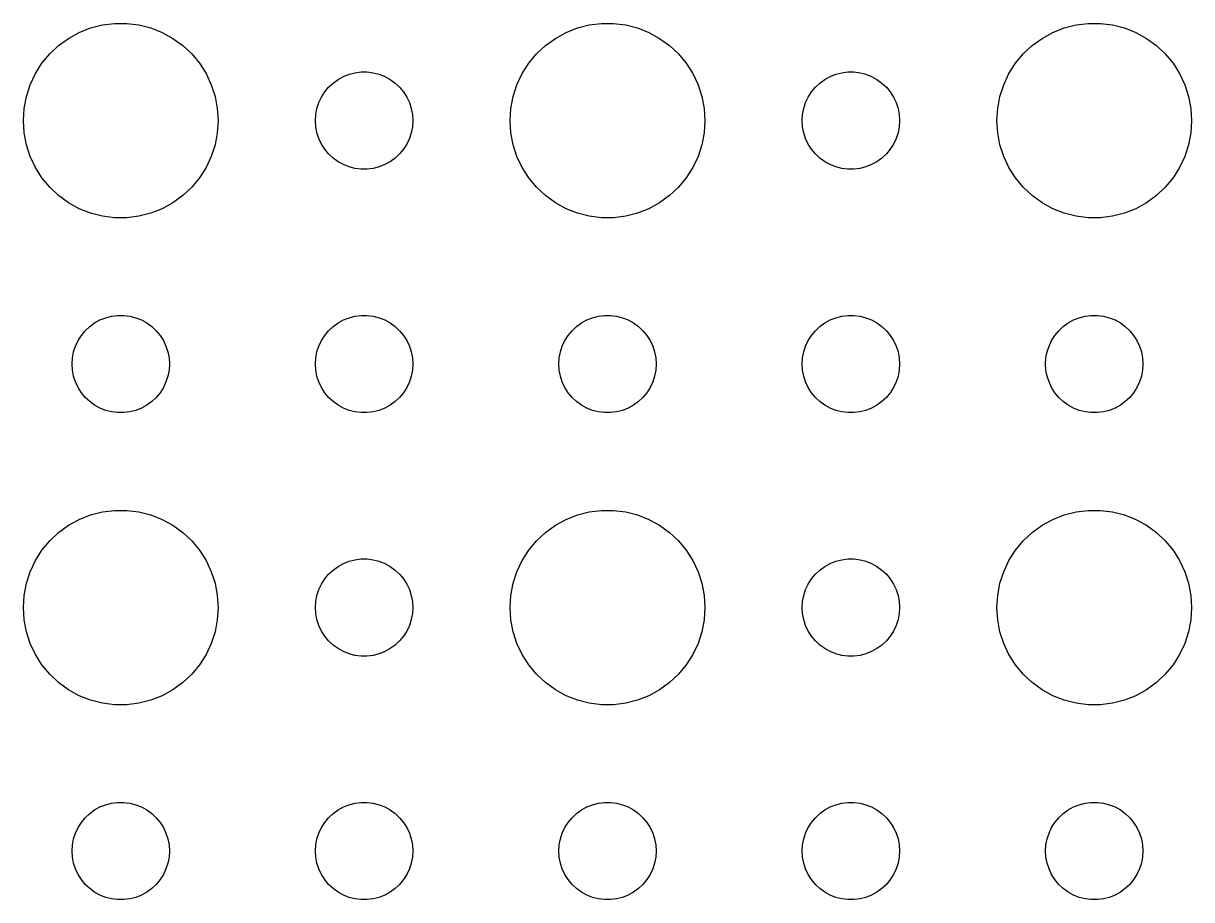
# Model space of a CAD drawing. Header units: metres. Extents: x -127 to 127, y -127 to 127.
# Drawn here: x -18 to 18, y -99 to -72.01 of the extents above; entities that cross this region are included whole.
import ezdxf

# ---------------------------------------------------------------- set-up
doc = ezdxf.new("R2010")
doc.units = ezdxf.units.M

msp = doc.modelspace()

# ---------------------------------------------------------------- linework, layer by layer
for p, q in [((-16.6075, -72.467), (-16.2773, -72.2855)), ((-16.2773, -72.2855), (-15.927, -72.1468)), ((-15.927, -72.1468), (-15.5621, -72.0531)), ((-15.5621, -72.0531), (-15.1884, -72.0059)), ((-15.1884, -72.0059), (-14.8116, -72.0059)), ((-14.8116, -72.0059), (-14.4379, -72.0531)), ((-14.4379, -72.0531), (-14.0729, -72.1468)), ((-14.0729, -72.1468), (-13.7227, -72.2855)), ((-13.7227, -72.2855), (-13.3925, -72.467)), ((-1.60747, -72.467), (-1.27733, -72.2855)), ((-1.27733, -72.2855), (-0.92705, -72.1468)), ((-0.92705, -72.1468), (-0.56213, -72.0531)), ((-0.56213, -72.0531), (-0.18837, -72.0059)), ((-0.18837, -72.0059), (0.18837, -72.0059)), ((0.18837, -72.0059), (0.56213, -72.0531)), ((0.56213, -72.0531), (0.92705, -72.1468)), ((0.92705, -72.1468), (1.27733, -72.2855)), ((1.27733, -72.2855), (1.60747, -72.467)), ((13.3925, -72.467), (13.7227, -72.2855)), ((13.7227, -72.2855), (14.0729, -72.1468)), ((14.0729, -72.1468), (14.4379, -72.0531)), ((14.4379, -72.0531), (14.8116, -72.0059)), ((14.8116, -72.0059), (15.1884, -72.0059)), ((15.1884, -72.0059), (15.5621, -72.0531)), ((15.5621, -72.0531), (15.927, -72.1468)), ((15.927, -72.1468), (16.2773, -72.2855)), ((16.2773, -72.2855), (16.6075, -72.467)), ((-17.1869, -72.9464), (-16.9123, -72.6885)), ((-16.9123, -72.6885), (-16.6075, -72.467)), ((-13.3925, -72.467), (-13.0877, -72.6885)), ((-13.0877, -72.6885), (-12.8131, -72.9464)), ((-2.1869, -72.9464), (-1.91226, -72.6885)), ((-1.91226, -72.6885), (-1.60747, -72.467)), ((1.60747, -72.467), (1.91226, -72.6885)), ((1.91226, -72.6885), (2.1869, -72.9464)), ((12.8131, -72.9464), (13.0877, -72.6885)), ((13.0877, -72.6885), (13.3925, -72.467)), ((16.6075, -72.467), (16.9123, -72.6885)), ((16.9123, -72.6885), (17.1869, -72.9464)), ((-17.427, -73.2366), (-17.1869, -72.9464)), ((-12.8131, -72.9464), (-12.5729, -73.2366)), ((-2.42705, -73.2366), (-2.1869, -72.9464)), ((2.1869, -72.9464), (2.42705, -73.2366)), ((12.5729, -73.2366), (12.8131, -72.9464)), ((17.1869, -72.9464), (17.427, -73.2366)), ((-17.6289, -73.5547), (-17.427, -73.2366)), ((-12.5729, -73.2366), (-12.3711, -73.5547)), ((-2.62891, -73.5547), (-2.42705, -73.2366)), ((2.42705, -73.2366), (2.62891, -73.5547)), ((12.3711, -73.5547), (12.5729, -73.2366)), ((17.427, -73.2366), (17.6289, -73.5547)), ((-17.7893, -73.8956), (-17.6289, -73.5547)), ((-12.3711, -73.5547), (-12.2107, -73.8956)), ((-8.45613, -73.8442), (-8.30373, -73.7335)), ((-8.30373, -73.7335), (-8.13866, -73.6428)), ((-8.13866, -73.6428), (-7.96352, -73.5734)), ((-7.96352, -73.5734), (-7.78107, -73.5266)), ((-7.78107, -73.5266), (-7.59418, -73.503)), ((-7.59418, -73.503), (-7.40581, -73.503)), ((-7.40581, -73.503), (-7.21892, -73.5266)), ((-7.21892, -73.5266), (-7.03647, -73.5734)), ((-7.03647, -73.5734), (-6.86133, -73.6428)), ((-6.86133, -73.6428), (-6.69626, -73.7335)), ((-6.69626, -73.7335), (-6.54385, -73.8442)), ((-2.78932, -73.8956), (-2.62891, -73.5547)), ((2.62891, -73.5547), (2.78932, -73.8956)), ((6.54385, -73.8442), (6.69626, -73.7335)), ((6.69626, -73.7335), (6.86133, -73.6428)), ((6.86133, -73.6428), (7.03647, -73.5734)), ((7.03647, -73.5734), (7.21892, -73.5266)), ((7.21892, -73.5266), (7.40581, -73.503)), ((7.40581, -73.503), (7.59418, -73.503)), ((7.59418, -73.503), (7.78107, -73.5266)), ((7.78107, -73.5266), (7.96352, -73.5734)), ((7.96352, -73.5734), (8.13866, -73.6428)), ((8.13866, -73.6428), (8.30373, -73.7335)), ((8.30373, -73.7335), (8.45613, -73.8442)), ((12.2107, -73.8956), (12.3711, -73.5547)), ((17.6289, -73.5547), (17.7893, -73.8956)), ((-17.9057, -74.2539), (-17.7893, -73.8956)), ((-12.2107, -73.8956), (-12.0942, -74.2539)), ((-8.81445, -74.2774), (-8.71352, -74.1183)), ((-8.71352, -74.1183), (-8.59344, -73.9732)), ((-8.59344, -73.9732), (-8.45613, -73.8442)), ((-6.54385, -73.8442), (-6.40654, -73.9732)), ((-6.40654, -73.9732), (-6.28647, -74.1183)), ((-6.28647, -74.1183), (-6.18553, -74.2774)), ((-2.90575, -74.2539), (-2.78932, -73.8956)), ((2.78932, -73.8956), (2.90575, -74.2539)), ((6.18553, -74.2774), (6.28647, -74.1183)), ((6.28647, -74.1183), (6.40654, -73.9732)), ((6.40654, -73.9732), (6.54385, -73.8442)), ((8.45613, -73.8442), (8.59344, -73.9732)), ((8.59344, -73.9732), (8.71352, -74.1183)), ((8.71352, -74.1183), (8.81445, -74.2774)), ((12.0942, -74.2539), (12.2107, -73.8956)), ((17.7893, -73.8956), (17.9057, -74.2539)), ((-17.9763, -74.624), (-17.9057, -74.2539)), ((-12.0942, -74.2539), (-12.0237, -74.624)), ((-8.95287, -74.627), (-8.89465, -74.4478)), ((-8.89465, -74.4478), (-8.81445, -74.2774)), ((-6.18553, -74.2774), (-6.10533, -74.4478)), ((-6.10533, -74.4478), (-6.04712, -74.627)), ((-2.97633, -74.624), (-2.90575, -74.2539)), ((2.90575, -74.2539), (2.97633, -74.624)), ((6.04712, -74.627), (6.10533, -74.4478)), ((6.10533, -74.4478), (6.18553, -74.2774)), ((8.81445, -74.2774), (8.89465, -74.4478)), ((8.89465, -74.4478), (8.95287, -74.627)), ((12.0237, -74.624), (12.0942, -74.2539)), ((17.9057, -74.2539), (17.9763, -74.624)), ((-18, -75), (-17.9763, -74.624)), ((-12.0237, -74.624), (-12, -75)), ((-9, -75), (-8.98816, -74.812)), ((-8.98816, -74.812), (-8.95287, -74.627)), ((-6.04712, -74.627), (-6.01183, -74.812)), ((-6.01183, -74.812), (-6, -75)), ((-3, -75), (-2.97633, -74.624)), ((2.97633, -74.624), (3, -75)), ((6, -75), (6.01183, -74.812)), ((6.01183, -74.812), (6.04712, -74.627)), ((8.95287, -74.627), (8.98816, -74.812)), ((8.98816, -74.812), (9, -75)), ((12, -75), (12.0237, -74.624)), ((17.9763, -74.624), (18, -75)), ((-17.9763, -75.376), (-18, -75)), ((-12, -75), (-12.0237, -75.376)), ((-8.98816, -75.188), (-9, -75)), ((-8.95287, -75.373), (-8.98816, -75.188)), ((-6.01183, -75.188), (-6.04712, -75.373)), ((-6, -75), (-6.01183, -75.188)), ((-2.97633, -75.376), (-3, -75)), ((3, -75), (2.97633, -75.376)), ((6.01183, -75.188), (6, -75)), ((6.04712, -75.373), (6.01183, -75.188)), ((8.98816, -75.188), (8.95287, -75.373)), ((9, -75), (8.98816, -75.188)), ((12.0237, -75.376), (12, -75)), ((18, -75), (17.9763, -75.376)), ((-17.9057, -75.7461), (-17.9763, -75.376)), ((-12.0237, -75.376), (-12.0942, -75.7461)), ((-8.89465, -75.5522), (-8.95287, -75.373)), ((-8.81445, -75.7226), (-8.89465, -75.5522)), ((-6.10533, -75.5522), (-6.18553, -75.7226)), ((-6.04712, -75.373), (-6.10533, -75.5522)), ((-2.90575, -75.7461), (-2.97633, -75.376)), ((2.97633, -75.376), (2.90575, -75.7461)), ((6.10533, -75.5522), (6.04712, -75.373)), ((6.18553, -75.7226), (6.10533, -75.5522)), ((8.89465, -75.5522), (8.81445, -75.7226)), ((8.95287, -75.373), (8.89465, -75.5522)), ((12.0942, -75.7461), (12.0237, -75.376)), ((17.9763, -75.376), (17.9057, -75.7461)), ((-17.7893, -76.1044), (-17.9057, -75.7461)), ((-12.0942, -75.7461), (-12.2107, -76.1044)), ((-8.71352, -75.8817), (-8.81445, -75.7226)), ((-8.59344, -76.0268), (-8.71352, -75.8817)), ((-6.28647, -75.8817), (-6.40654, -76.0268)), ((-6.18553, -75.7226), (-6.28647, -75.8817)), ((-2.78932, -76.1044), (-2.90575, -75.7461)), ((2.90575, -75.7461), (2.78932, -76.1044)), ((6.28647, -75.8817), (6.18553, -75.7226)), ((6.40654, -76.0268), (6.28647, -75.8817)), ((8.71352, -75.8817), (8.59344, -76.0268)), ((8.81445, -75.7226), (8.71352, -75.8817)), ((12.2107, -76.1044), (12.0942, -75.7461)), ((17.9057, -75.7461), (17.7893, -76.1044)), ((-17.6289, -76.4453), (-17.7893, -76.1044)), ((-12.2107, -76.1044), (-12.3711, -76.4453)), ((-8.45613, -76.1558), (-8.59344, -76.0268)), ((-8.30373, -76.2665), (-8.45613, -76.1558)), ((-8.13866, -76.3572), (-8.30373, -76.2665)), ((-6.69626, -76.2665), (-6.86133, -76.3572)), ((-6.54385, -76.1558), (-6.69626, -76.2665)), ((-6.40654, -76.0268), (-6.54385, -76.1558)), ((-2.62891, -76.4453), (-2.78932, -76.1044)), ((2.78932, -76.1044), (2.62891, -76.4453)), ((6.54385, -76.1558), (6.40654, -76.0268)), ((6.69626, -76.2665), (6.54385, -76.1558)), ((6.86133, -76.3572), (6.69626, -76.2665)), ((8.30373, -76.2665), (8.13866, -76.3572)), ((8.45613, -76.1558), (8.30373, -76.2665)), ((8.59344, -76.0268), (8.45613, -76.1558)), ((12.3711, -76.4453), (12.2107, -76.1044)), ((17.7893, -76.1044), (17.6289, -76.4453)), ((-17.427, -76.7634), (-17.6289, -76.4453)), ((-12.3711, -76.4453), (-12.5729, -76.7634)), ((-7.96352, -76.4266), (-8.13866, -76.3572)), ((-7.78107, -76.4734), (-7.96352, -76.4266)), ((-7.59418, -76.497), (-7.78107, -76.4734)), ((-7.40581, -76.497), (-7.59418, -76.497)), ((-7.21892, -76.4734), (-7.40581, -76.497)), ((-7.03647, -76.4266), (-7.21892, -76.4734)), ((-6.86133, -76.3572), (-7.03647, -76.4266)), ((-2.42705, -76.7634), (-2.62891, -76.4453)), ((2.62891, -76.4453), (2.42705, -76.7634)), ((7.03647, -76.4266), (6.86133, -76.3572)), ((7.21892, -76.4734), (7.03647, -76.4266)), ((7.40581, -76.497), (7.21892, -76.4734)), ((7.59418, -76.497), (7.40581, -76.497)), ((7.78107, -76.4734), (7.59418, -76.497)), ((7.96352, -76.4266), (7.78107, -76.4734)), ((8.13866, -76.3572), (7.96352, -76.4266)), ((12.5729, -76.7634), (12.3711, -76.4453)), ((17.6289, -76.4453), (17.427, -76.7634)), ((-17.1869, -77.0536), (-17.427, -76.7634)), ((-12.5729, -76.7634), (-12.8131, -77.0536)), ((-2.1869, -77.0536), (-2.42705, -76.7634)), ((2.42705, -76.7634), (2.1869, -77.0536)), ((12.8131, -77.0536), (12.5729, -76.7634)), ((17.427, -76.7634), (17.1869, -77.0536)), ((-16.9123, -77.3115), (-17.1869, -77.0536)), ((-16.6075, -77.533), (-16.9123, -77.3115)), ((-13.0877, -77.3115), (-13.3925, -77.533)), ((-12.8131, -77.0536), (-13.0877, -77.3115)), ((-1.91226, -77.3115), (-2.1869, -77.0536)), ((-1.60747, -77.533), (-1.91226, -77.3115)), ((1.91226, -77.3115), (1.60747, -77.533)), ((2.1869, -77.0536), (1.91226, -77.3115)), ((13.0877, -77.3115), (12.8131, -77.0536)), ((13.3925, -77.533), (13.0877, -77.3115)), ((16.9123, -77.3115), (16.6075, -77.533)), ((17.1869, -77.0536), (16.9123, -77.3115)), ((-16.2773, -77.7145), (-16.6075, -77.533)), ((-15.927, -77.8532), (-16.2773, -77.7145)), ((-13.7227, -77.7145), (-14.0729, -77.8532)), ((-13.3925, -77.533), (-13.7227, -77.7145)), ((-1.27733, -77.7145), (-1.60747, -77.533)), ((-0.92705, -77.8532), (-1.27733, -77.7145)), ((1.27733, -77.7145), (0.92705, -77.8532)), ((1.60747, -77.533), (1.27733, -77.7145)), ((13.7227, -77.7145), (13.3925, -77.533)), ((14.0729, -77.8532), (13.7227, -77.7145)), ((16.2773, -77.7145), (15.927, -77.8532)), ((16.6075, -77.533), (16.2773, -77.7145)), ((-15.5621, -77.9469), (-15.927, -77.8532)), ((-15.1884, -77.9941), (-15.5621, -77.9469)), ((-14.8116, -77.9941), (-15.1884, -77.9941)), ((-14.4379, -77.9469), (-14.8116, -77.9941)), ((-14.0729, -77.8532), (-14.4379, -77.9469)), ((-0.56213, -77.9469), (-0.92705, -77.8532)), ((-0.18837, -77.9941), (-0.56213, -77.9469)), ((0.18837, -77.9941), (-0.18837, -77.9941)), ((0.56213, -77.9469), (0.18837, -77.9941)), ((0.92705, -77.8532), (0.56213, -77.9469)), ((14.4379, -77.9469), (14.0729, -77.8532)), ((14.8116, -77.9941), (14.4379, -77.9469)), ((15.1884, -77.9941), (14.8116, -77.9941)), ((15.5621, -77.9469), (15.1884, -77.9941)), ((15.927, -77.8532), (15.5621, -77.9469)), ((-16.0934, -81.4732), (-15.9561, -81.3442)), ((-15.9561, -81.3442), (-15.8037, -81.2335)), ((-15.8037, -81.2335), (-15.6387, -81.1428)), ((-15.6387, -81.1428), (-15.4635, -81.0734)), ((-15.4635, -81.0734), (-15.2811, -81.0266)), ((-15.2811, -81.0266), (-15.0942, -81.003)), ((-15.0942, -81.003), (-14.9058, -81.003)), ((-14.9058, -81.003), (-14.7189, -81.0266)), ((-14.7189, -81.0266), (-14.5365, -81.0734)), ((-14.5365, -81.0734), (-14.3613, -81.1428)), ((-14.3613, -81.1428), (-14.1963, -81.2335)), ((-14.1963, -81.2335), (-14.0439, -81.3442)), ((-14.0439, -81.3442), (-13.9065, -81.4732)), ((-8.59344, -81.4732), (-8.45613, -81.3442)), ((-8.45613, -81.3442), (-8.30373, -81.2335)), ((-8.30373, -81.2335), (-8.13866, -81.1428)), ((-8.13866, -81.1428), (-7.96352, -81.0734)), ((-7.96352, -81.0734), (-7.78107, -81.0266)), ((-7.78107, -81.0266), (-7.59418, -81.003)), ((-7.59418, -81.003), (-7.40581, -81.003)), ((-7.40581, -81.003), (-7.21892, -81.0266)), ((-7.21892, -81.0266), (-7.03647, -81.0734)), ((-7.03647, -81.0734), (-6.86133, -81.1428)), ((-6.86133, -81.1428), (-6.69626, -81.2335)), ((-6.69626, -81.2335), (-6.54385, -81.3442)), ((-6.54385, -81.3442), (-6.40654, -81.4732)), ((-1.09344, -81.4732), (-0.95613, -81.3442)), ((-0.95613, -81.3442), (-0.80373, -81.2335)), ((-0.80373, -81.2335), (-0.63866, -81.1428)), ((-0.63866, -81.1428), (-0.46352, -81.0734)), ((-0.46352, -81.0734), (-0.28107, -81.0266)), ((-0.28107, -81.0266), (-0.09418, -81.003)), ((-0.09418, -81.003), (0.09418, -81.003)), ((0.09418, -81.003), (0.28107, -81.0266)), ((0.28107, -81.0266), (0.46352, -81.0734)), ((0.46352, -81.0734), (0.63866, -81.1428)), ((0.63866, -81.1428), (0.80373, -81.2335)), ((0.80373, -81.2335), (0.95613, -81.3442)), ((0.95613, -81.3442), (1.09344, -81.4732)), ((6.40654, -81.4732), (6.54385, -81.3442)), ((6.54385, -81.3442), (6.69626, -81.2335)), ((6.69626, -81.2335), (6.86133, -81.1428)), ((6.86133, -81.1428), (7.03647, -81.0734)), ((7.03647, -81.0734), (7.21892, -81.0266)), ((7.21892, -81.0266), (7.40581, -81.003)), ((7.40581, -81.003), (7.59418, -81.003)), ((7.59418, -81.003), (7.78107, -81.0266)), ((7.78107, -81.0266), (7.96352, -81.0734)), ((7.96352, -81.0734), (8.13866, -81.1428)), ((8.13866, -81.1428), (8.30373, -81.2335)), ((8.30373, -81.2335), (8.45613, -81.3442)), ((8.45613, -81.3442), (8.59344, -81.4732)), ((13.9065, -81.4732), (14.0439, -81.3442)), ((14.0439, -81.3442), (14.1963, -81.2335)), ((14.1963, -81.2335), (14.3613, -81.1428)), ((14.3613, -81.1428), (14.5365, -81.0734)), ((14.5365, -81.0734), (14.7189, -81.0266)), ((14.7189, -81.0266), (14.9058, -81.003)), ((14.9058, -81.003), (15.0942, -81.003)), ((15.0942, -81.003), (15.2811, -81.0266)), ((15.2811, -81.0266), (15.4635, -81.0734)), ((15.4635, -81.0734), (15.6387, -81.1428)), ((15.6387, -81.1428), (15.8037, -81.2335)), ((15.8037, -81.2335), (15.9561, -81.3442)), ((15.9561, -81.3442), (16.0934, -81.4732)), ((-16.3145, -81.7774), (-16.2135, -81.6183)), ((-16.2135, -81.6183), (-16.0934, -81.4732)), ((-13.9065, -81.4732), (-13.7865, -81.6183)), ((-13.7865, -81.6183), (-13.6855, -81.7774)), ((-8.81445, -81.7774), (-8.71352, -81.6183)), ((-8.71352, -81.6183), (-8.59344, -81.4732)), ((-6.40654, -81.4732), (-6.28647, -81.6183)), ((-6.28647, -81.6183), (-6.18553, -81.7774)), ((-1.31445, -81.7774), (-1.21352, -81.6183)), ((-1.21352, -81.6183), (-1.09344, -81.4732)), ((1.09344, -81.4732), (1.21352, -81.6183)), ((1.21352, -81.6183), (1.31445, -81.7774)), ((6.18553, -81.7774), (6.28647, -81.6183)), ((6.28647, -81.6183), (6.40654, -81.4732)), ((8.59344, -81.4732), (8.71352, -81.6183)), ((8.71352, -81.6183), (8.81445, -81.7774)), ((13.6855, -81.7774), (13.7865, -81.6183)), ((13.7865, -81.6183), (13.9065, -81.4732)), ((16.0934, -81.4732), (16.2135, -81.6183)), ((16.2135, -81.6183), (16.3145, -81.7774)), ((-16.4529, -82.127), (-16.3947, -81.9478)), ((-16.3947, -81.9478), (-16.3145, -81.7774)), ((-13.6855, -81.7774), (-13.6053, -81.9478)), ((-13.6053, -81.9478), (-13.5471, -82.127)), ((-8.95287, -82.127), (-8.89465, -81.9478)), ((-8.89465, -81.9478), (-8.81445, -81.7774)), ((-6.18553, -81.7774), (-6.10533, -81.9478)), ((-6.10533, -81.9478), (-6.04712, -82.127)), ((-1.45287, -82.127), (-1.39465, -81.9478)), ((-1.39465, -81.9478), (-1.31445, -81.7774)), ((1.31445, -81.7774), (1.39465, -81.9478)), ((1.39465, -81.9478), (1.45287, -82.127)), ((6.04712, -82.127), (6.10533, -81.9478)), ((6.10533, -81.9478), (6.18553, -81.7774)), ((8.81445, -81.7774), (8.89465, -81.9478)), ((8.89465, -81.9478), (8.95287, -82.127)), ((13.5471, -82.127), (13.6053, -81.9478)), ((13.6053, -81.9478), (13.6855, -81.7774)), ((16.3145, -81.7774), (16.3947, -81.9478)), ((16.3947, -81.9478), (16.4529, -82.127)), ((-16.5, -82.5), (-16.4882, -82.312)), ((-16.4882, -82.312), (-16.4529, -82.127)), ((-13.5471, -82.127), (-13.5118, -82.312)), ((-13.5118, -82.312), (-13.5, -82.5)), ((-9, -82.5), (-8.98816, -82.312)), ((-8.98816, -82.312), (-8.95287, -82.127)), ((-6.04712, -82.127), (-6.01183, -82.312)), ((-6.01183, -82.312), (-6, -82.5)), ((-1.5, -82.5), (-1.48816, -82.312)), ((-1.48816, -82.312), (-1.45287, -82.127)), ((1.45287, -82.127), (1.48816, -82.312)), ((1.48816, -82.312), (1.5, -82.5)), ((6, -82.5), (6.01183, -82.312)), ((6.01183, -82.312), (6.04712, -82.127)), ((8.95287, -82.127), (8.98816, -82.312)), ((8.98816, -82.312), (9, -82.5)), ((13.5, -82.5), (13.5118, -82.312)), ((13.5118, -82.312), (13.5471, -82.127)), ((16.4529, -82.127), (16.4882, -82.312)), ((16.4882, -82.312), (16.5, -82.5)), ((-16.4882, -82.688), (-16.5, -82.5)), ((-16.4529, -82.873), (-16.4882, -82.688)), ((-13.5118, -82.688), (-13.5471, -82.873)), ((-13.5, -82.5), (-13.5118, -82.688)), ((-8.98816, -82.688), (-9, -82.5)), ((-8.95287, -82.873), (-8.98816, -82.688)), ((-6.01183, -82.688), (-6.04712, -82.873)), ((-6, -82.5), (-6.01183, -82.688)), ((-1.48816, -82.688), (-1.5, -82.5)), ((-1.45287, -82.873), (-1.48816, -82.688)), ((1.48816, -82.688), (1.45287, -82.873)), ((1.5, -82.5), (1.48816, -82.688)), ((6.01183, -82.688), (6, -82.5)), ((6.04712, -82.873), (6.01183, -82.688)), ((8.98816, -82.688), (8.95287, -82.873)), ((9, -82.5), (8.98816, -82.688)), ((13.5118, -82.688), (13.5, -82.5)), ((13.5471, -82.873), (13.5118, -82.688)), ((16.4882, -82.688), (16.4529, -82.873)), ((16.5, -82.5), (16.4882, -82.688)), ((-16.3947, -83.0522), (-16.4529, -82.873)), ((-16.3145, -83.2226), (-16.3947, -83.0522)), ((-13.6053, -83.0522), (-13.6855, -83.2226)), ((-13.5471, -82.873), (-13.6053, -83.0522)), ((-8.89465, -83.0522), (-8.95287, -82.873)), ((-8.81445, -83.2226), (-8.89465, -83.0522)), ((-6.10533, -83.0522), (-6.18553, -83.2226)), ((-6.04712, -82.873), (-6.10533, -83.0522)), ((-1.39465, -83.0522), (-1.45287, -82.873)), ((-1.31445, -83.2226), (-1.39465, -83.0522)), ((1.39465, -83.0522), (1.31445, -83.2226)), ((1.45287, -82.873), (1.39465, -83.0522)), ((6.10533, -83.0522), (6.04712, -82.873)), ((6.18553, -83.2226), (6.10533, -83.0522)), ((8.89465, -83.0522), (8.81445, -83.2226)), ((8.95287, -82.873), (8.89465, -83.0522)), ((13.6053, -83.0522), (13.5471, -82.873)), ((13.6855, -83.2226), (13.6053, -83.0522)), ((16.3947, -83.0522), (16.3145, -83.2226)), ((16.4529, -82.873), (16.3947, -83.0522)), ((-16.2135, -83.3817), (-16.3145, -83.2226)), ((-16.0934, -83.5268), (-16.2135, -83.3817)), ((-13.7865, -83.3817), (-13.9065, -83.5268)), ((-13.6855, -83.2226), (-13.7865, -83.3817)), ((-8.71352, -83.3817), (-8.81445, -83.2226)), ((-8.59344, -83.5268), (-8.71352, -83.3817)), ((-6.28647, -83.3817), (-6.40654, -83.5268)), ((-6.18553, -83.2226), (-6.28647, -83.3817)), ((-1.21352, -83.3817), (-1.31445, -83.2226)), ((-1.09344, -83.5268), (-1.21352, -83.3817)), ((1.21352, -83.3817), (1.09344, -83.5268)), ((1.31445, -83.2226), (1.21352, -83.3817)), ((6.28647, -83.3817), (6.18553, -83.2226)), ((6.40654, -83.5268), (6.28647, -83.3817)), ((8.71352, -83.3817), (8.59344, -83.5268)), ((8.81445, -83.2226), (8.71352, -83.3817)), ((13.7865, -83.3817), (13.6855, -83.2226)), ((13.9065, -83.5268), (13.7865, -83.3817)), ((16.2135, -83.3817), (16.0934, -83.5268)), ((16.3145, -83.2226), (16.2135, -83.3817)), ((-15.9561, -83.6558), (-16.0934, -83.5268)), ((-15.8037, -83.7665), (-15.9561, -83.6558)), ((-15.6387, -83.8572), (-15.8037, -83.7665)), ((-15.4635, -83.9266), (-15.6387, -83.8572)), ((-14.3613, -83.8572), (-14.5365, -83.9266)), ((-14.1963, -83.7665), (-14.3613, -83.8572)), ((-14.0439, -83.6558), (-14.1963, -83.7665)), ((-13.9065, -83.5268), (-14.0439, -83.6558)), ((-8.45613, -83.6558), (-8.59344, -83.5268)), ((-8.30373, -83.7665), (-8.45613, -83.6558)), ((-8.13866, -83.8572), (-8.30373, -83.7665)), ((-7.96352, -83.9266), (-8.13866, -83.8572)), ((-6.86133, -83.8572), (-7.03647, -83.9266)), ((-6.69626, -83.7665), (-6.86133, -83.8572)), ((-6.54385, -83.6558), (-6.69626, -83.7665)), ((-6.40654, -83.5268), (-6.54385, -83.6558)), ((-0.95613, -83.6558), (-1.09344, -83.5268)), ((-0.80373, -83.7665), (-0.95613, -83.6558)), ((-0.63866, -83.8572), (-0.80373, -83.7665)), ((-0.46352, -83.9266), (-0.63866, -83.8572)), ((0.63866, -83.8572), (0.46352, -83.9266)), ((0.80373, -83.7665), (0.63866, -83.8572)), ((0.95613, -83.6558), (0.80373, -83.7665)), ((1.09344, -83.5268), (0.95613, -83.6558)), ((6.54385, -83.6558), (6.40654, -83.5268)), ((6.69626, -83.7665), (6.54385, -83.6558)), ((6.86133, -83.8572), (6.69626, -83.7665)), ((7.03647, -83.9266), (6.86133, -83.8572)), ((8.13866, -83.8572), (7.96352, -83.9266)), ((8.30373, -83.7665), (8.13866, -83.8572)), ((8.45613, -83.6558), (8.30373, -83.7665)), ((8.59344, -83.5268), (8.45613, -83.6558)), ((14.0439, -83.6558), (13.9065, -83.5268)), ((14.1963, -83.7665), (14.0439, -83.6558)), ((14.3613, -83.8572), (14.1963, -83.7665)), ((14.5365, -83.9266), (14.3613, -83.8572)), ((15.6387, -83.8572), (15.4635, -83.9266)), ((15.8037, -83.7665), (15.6387, -83.8572)), ((15.9561, -83.6558), (15.8037, -83.7665)), ((16.0934, -83.5268), (15.9561, -83.6558)), ((-15.2811, -83.9734), (-15.4635, -83.9266)), ((-15.0942, -83.997), (-15.2811, -83.9734)), ((-14.9058, -83.997), (-15.0942, -83.997)), ((-14.7189, -83.9734), (-14.9058, -83.997)), ((-14.5365, -83.9266), (-14.7189, -83.9734)), ((-7.78107, -83.9734), (-7.96352, -83.9266)), ((-7.59418, -83.997), (-7.78107, -83.9734)), ((-7.40581, -83.997), (-7.59418, -83.997)), ((-7.21892, -83.9734), (-7.40581, -83.997)), ((-7.03647, -83.9266), (-7.21892, -83.9734)), ((-0.28107, -83.9734), (-0.46352, -83.9266)), ((-0.09418, -83.997), (-0.28107, -83.9734)), ((0.09418, -83.997), (-0.09418, -83.997)), ((0.28107, -83.9734), (0.09418, -83.997)), ((0.46352, -83.9266), (0.28107, -83.9734)), ((7.21892, -83.9734), (7.03647, -83.9266)), ((7.40581, -83.997), (7.21892, -83.9734)), ((7.59418, -83.997), (7.40581, -83.997)), ((7.78107, -83.9734), (7.59418, -83.997)), ((7.96352, -83.9266), (7.78107, -83.9734)), ((14.7189, -83.9734), (14.5365, -83.9266)), ((14.9058, -83.997), (14.7189, -83.9734)), ((15.0942, -83.997), (14.9058, -83.997)), ((15.2811, -83.9734), (15.0942, -83.997)), ((15.4635, -83.9266), (15.2811, -83.9734)), ((-15.927, -87.1468), (-15.5621, -87.0531)), ((-15.5621, -87.0531), (-15.1884, -87.0059)), ((-15.1884, -87.0059), (-14.8116, -87.0059)), ((-14.8116, -87.0059), (-14.4379, -87.0531)), ((-14.4379, -87.0531), (-14.0729, -87.1468)), ((-0.92705, -87.1468), (-0.56213, -87.0531)), ((-0.56213, -87.0531), (-0.18837, -87.0059)), ((-0.18837, -87.0059), (0.18837, -87.0059)), ((0.18837, -87.0059), (0.56213, -87.0531)), ((0.56213, -87.0531), (0.92705, -87.1468)), ((14.0729, -87.1468), (14.4379, -87.0531)), ((14.4379, -87.0531), (14.8116, -87.0059)), ((14.8116, -87.0059), (15.1884, -87.0059)), ((15.1884, -87.0059), (15.5621, -87.0531)), ((15.5621, -87.0531), (15.927, -87.1468)), ((-16.9123, -87.6885), (-16.6075, -87.467)), ((-16.6075, -87.467), (-16.2773, -87.2855)), ((-16.2773, -87.2855), (-15.927, -87.1468)), ((-14.0729, -87.1468), (-13.7227, -87.2855)), ((-13.7227, -87.2855), (-13.3925, -87.467)), ((-13.3925, -87.467), (-13.0877, -87.6885)), ((-1.91226, -87.6885), (-1.60747, -87.467)), ((-1.60747, -87.467), (-1.27733, -87.2855)), ((-1.27733, -87.2855), (-0.92705, -87.1468)), ((0.92705, -87.1468), (1.27733, -87.2855)), ((1.27733, -87.2855), (1.60747, -87.467)), ((1.60747, -87.467), (1.91226, -87.6885)), ((13.0877, -87.6885), (13.3925, -87.467)), ((13.3925, -87.467), (13.7227, -87.2855)), ((13.7227, -87.2855), (14.0729, -87.1468)), ((15.927, -87.1468), (16.2773, -87.2855)), ((16.2773, -87.2855), (16.6075, -87.467)), ((16.6075, -87.467), (16.9123, -87.6885)), ((-17.1869, -87.9464), (-16.9123, -87.6885)), ((-13.0877, -87.6885), (-12.8131, -87.9464)), ((-2.1869, -87.9464), (-1.91226, -87.6885)), ((1.91226, -87.6885), (2.1869, -87.9464)), ((12.8131, -87.9464), (13.0877, -87.6885)), ((16.9123, -87.6885), (17.1869, -87.9464)), ((-17.427, -88.2366), (-17.1869, -87.9464)), ((-12.8131, -87.9464), (-12.5729, -88.2366)), ((-2.42705, -88.2366), (-2.1869, -87.9464)), ((2.1869, -87.9464), (2.42705, -88.2366)), ((12.5729, -88.2366), (12.8131, -87.9464)), ((17.1869, -87.9464), (17.427, -88.2366)), ((-17.7893, -88.8956), (-17.6289, -88.5547)), ((-17.6289, -88.5547), (-17.427, -88.2366)), ((-12.5729, -88.2366), (-12.3711, -88.5547)), ((-12.3711, -88.5547), (-12.2107, -88.8956)), ((-7.96352, -88.5734), (-7.78107, -88.5266)), ((-7.78107, -88.5266), (-7.59418, -88.503)), ((-7.59418, -88.503), (-7.40581, -88.503)), ((-7.40581, -88.503), (-7.21892, -88.5266)), ((-7.21892, -88.5266), (-7.03647, -88.5734)), ((-2.78932, -88.8956), (-2.62891, -88.5547)), ((-2.62891, -88.5547), (-2.42705, -88.2366)), ((2.42705, -88.2366), (2.62891, -88.5547)), ((2.62891, -88.5547), (2.78932, -88.8956)), ((7.03647, -88.5734), (7.21892, -88.5266)), ((7.21892, -88.5266), (7.40581, -88.503)), ((7.40581, -88.503), (7.59418, -88.503)), ((7.59418, -88.503), (7.78107, -88.5266)), ((7.78107, -88.5266), (7.96352, -88.5734)), ((12.2107, -88.8956), (12.3711, -88.5547)), ((12.3711, -88.5547), (12.5729, -88.2366)), ((17.427, -88.2366), (17.6289, -88.5547)), ((17.6289, -88.5547), (17.7893, -88.8956)), ((-17.9057, -89.2539), (-17.7893, -88.8956)), ((-12.2107, -88.8956), (-12.0942, -89.2539)), ((-8.59344, -88.9732), (-8.45613, -88.8442)), ((-8.45613, -88.8442), (-8.30373, -88.7335)), ((-8.30373, -88.7335), (-8.13866, -88.6428)), ((-8.13866, -88.6428), (-7.96352, -88.5734)), ((-7.03647, -88.5734), (-6.86133, -88.6428)), ((-6.86133, -88.6428), (-6.69626, -88.7335)), ((-6.69626, -88.7335), (-6.54385, -88.8442)), ((-6.54385, -88.8442), (-6.40654, -88.9732)), ((-2.90575, -89.2539), (-2.78932, -88.8956)), ((2.78932, -88.8956), (2.90575, -89.2539)), ((6.40654, -88.9732), (6.54385, -88.8442)), ((6.54385, -88.8442), (6.69626, -88.7335)), ((6.69626, -88.7335), (6.86133, -88.6428)), ((6.86133, -88.6428), (7.03647, -88.5734)), ((7.96352, -88.5734), (8.13866, -88.6428)), ((8.13866, -88.6428), (8.30373, -88.7335)), ((8.30373, -88.7335), (8.45613, -88.8442)), ((8.45613, -88.8442), (8.59344, -88.9732)), ((12.0942, -89.2539), (12.2107, -88.8956)), ((17.7893, -88.8956), (17.9057, -89.2539)), ((-17.9763, -89.624), (-17.9057, -89.2539)), ((-12.0942, -89.2539), (-12.0237, -89.624)), ((-8.89465, -89.4478), (-8.81445, -89.2774)), ((-8.81445, -89.2774), (-8.71352, -89.1183)), ((-8.71352, -89.1183), (-8.59344, -88.9732)), ((-6.40654, -88.9732), (-6.28647, -89.1183)), ((-6.28647, -89.1183), (-6.18553, -89.2774)), ((-6.18553, -89.2774), (-6.10533, -89.4478)), ((-2.97633, -89.624), (-2.90575, -89.2539)), ((2.90575, -89.2539), (2.97633, -89.624)), ((6.10533, -89.4478), (6.18553, -89.2774)), ((6.18553, -89.2774), (6.28647, -89.1183)), ((6.28647, -89.1183), (6.40654, -88.9732)), ((8.59344, -88.9732), (8.71352, -89.1183)), ((8.71352, -89.1183), (8.81445, -89.2774)), ((8.81445, -89.2774), (8.89465, -89.4478)), ((12.0237, -89.624), (12.0942, -89.2539)), ((17.9057, -89.2539), (17.9763, -89.624)), ((-18, -90), (-17.9763, -89.624)), ((-12.0237, -89.624), (-12, -90)), ((-8.98816, -89.812), (-8.95287, -89.627)), ((-8.95287, -89.627), (-8.89465, -89.4478)), ((-6.10533, -89.4478), (-6.04712, -89.627)), ((-6.04712, -89.627), (-6.01183, -89.812)), ((-3, -90), (-2.97633, -89.624)), ((2.97633, -89.624), (3, -90)), ((6.01183, -89.812), (6.04712, -89.627)), ((6.04712, -89.627), (6.10533, -89.4478)), ((8.89465, -89.4478), (8.95287, -89.627)), ((8.95287, -89.627), (8.98816, -89.812)), ((12, -90), (12.0237, -89.624)), ((17.9763, -89.624), (18, -90)), ((-17.9763, -90.376), (-18, -90)), ((-12, -90), (-12.0237, -90.376)), ((-9, -90), (-8.98816, -89.812)), ((-8.98816, -90.188), (-9, -90)), ((-6.01183, -89.812), (-6, -90)), ((-6, -90), (-6.01183, -90.188)), ((-2.97633, -90.376), (-3, -90)), ((3, -90), (2.97633, -90.376)), ((6, -90), (6.01183, -89.812)), ((6.01183, -90.188), (6, -90)), ((8.98816, -89.812), (9, -90)), ((9, -90), (8.98816, -90.188)), ((12.0237, -90.376), (12, -90)), ((18, -90), (17.9763, -90.376)), ((-8.95287, -90.373), (-8.98816, -90.188)), ((-6.01183, -90.188), (-6.04712, -90.373)), ((6.04712, -90.373), (6.01183, -90.188)), ((8.98816, -90.188), (8.95287, -90.373)), ((-17.9057, -90.7461), (-17.9763, -90.376)), ((-12.0237, -90.376), (-12.0942, -90.7461)), ((-8.89465, -90.5522), (-8.95287, -90.373)), ((-8.81445, -90.7226), (-8.89465, -90.5522)), ((-6.10533, -90.5522), (-6.18553, -90.7226)), ((-6.04712, -90.373), (-6.10533, -90.5522)), ((-2.90575, -90.7461), (-2.97633, -90.376)), ((2.97633, -90.376), (2.90575, -90.7461)), ((6.10533, -90.5522), (6.04712, -90.373)), ((6.18553, -90.7226), (6.10533, -90.5522)), ((8.89465, -90.5522), (8.81445, -90.7226)), ((8.95287, -90.373), (8.89465, -90.5522)), ((12.0942, -90.7461), (12.0237, -90.376)), ((17.9763, -90.376), (17.9057, -90.7461)), ((-17.7893, -91.1044), (-17.9057, -90.7461)), ((-12.0942, -90.7461), (-12.2107, -91.1044)), ((-8.71352, -90.8817), (-8.81445, -90.7226)), ((-8.59344, -91.0268), (-8.71352, -90.8817)), ((-8.45613, -91.1558), (-8.59344, -91.0268)), ((-6.40654, -91.0268), (-6.54385, -91.1558)), ((-6.28647, -90.8817), (-6.40654, -91.0268)), ((-6.18553, -90.7226), (-6.28647, -90.8817)), ((-2.78932, -91.1044), (-2.90575, -90.7461)), ((2.90575, -90.7461), (2.78932, -91.1044)), ((6.28647, -90.8817), (6.18553, -90.7226)), ((6.40654, -91.0268), (6.28647, -90.8817)), ((6.54385, -91.1558), (6.40654, -91.0268)), ((8.59344, -91.0268), (8.45613, -91.1558)), ((8.71352, -90.8817), (8.59344, -91.0268)), ((8.81445, -90.7226), (8.71352, -90.8817)), ((12.2107, -91.1044), (12.0942, -90.7461)), ((17.9057, -90.7461), (17.7893, -91.1044)), ((-17.6289, -91.4453), (-17.7893, -91.1044)), ((-12.2107, -91.1044), (-12.3711, -91.4453)), ((-8.30373, -91.2665), (-8.45613, -91.1558)), ((-8.13866, -91.3572), (-8.30373, -91.2665)), ((-7.96352, -91.4266), (-8.13866, -91.3572)), ((-7.78107, -91.4734), (-7.96352, -91.4266)), ((-7.03647, -91.4266), (-7.21892, -91.4734)), ((-6.86133, -91.3572), (-7.03647, -91.4266)), ((-6.69626, -91.2665), (-6.86133, -91.3572)), ((-6.54385, -91.1558), (-6.69626, -91.2665)), ((-2.62891, -91.4453), (-2.78932, -91.1044)), ((2.78932, -91.1044), (2.62891, -91.4453)), ((6.69626, -91.2665), (6.54385, -91.1558)), ((6.86133, -91.3572), (6.69626, -91.2665)), ((7.03647, -91.4266), (6.86133, -91.3572)), ((7.21892, -91.4734), (7.03647, -91.4266)), ((7.96352, -91.4266), (7.78107, -91.4734)), ((8.13866, -91.3572), (7.96352, -91.4266)), ((8.30373, -91.2665), (8.13866, -91.3572)), ((8.45613, -91.1558), (8.30373, -91.2665)), ((12.3711, -91.4453), (12.2107, -91.1044)), ((17.7893, -91.1044), (17.6289, -91.4453)), ((-17.427, -91.7634), (-17.6289, -91.4453)), ((-17.1869, -92.0536), (-17.427, -91.7634)), ((-12.5729, -91.7634), (-12.8131, -92.0536)), ((-12.3711, -91.4453), (-12.5729, -91.7634)), ((-7.59418, -91.497), (-7.78107, -91.4734)), ((-7.40581, -91.497), (-7.59418, -91.497)), ((-7.21892, -91.4734), (-7.40581, -91.497)), ((-2.42705, -91.7634), (-2.62891, -91.4453)), ((-2.1869, -92.0536), (-2.42705, -91.7634)), ((2.42705, -91.7634), (2.1869, -92.0536)), ((2.62891, -91.4453), (2.42705, -91.7634)), ((7.40581, -91.497), (7.21892, -91.4734)), ((7.59418, -91.497), (7.40581, -91.497)), ((7.78107, -91.4734), (7.59418, -91.497)), ((12.5729, -91.7634), (12.3711, -91.4453)), ((12.8131, -92.0536), (12.5729, -91.7634)), ((17.427, -91.7634), (17.1869, -92.0536)), ((17.6289, -91.4453), (17.427, -91.7634)), ((-16.9123, -92.3115), (-17.1869, -92.0536)), ((-12.8131, -92.0536), (-13.0877, -92.3115)), ((-1.91226, -92.3115), (-2.1869, -92.0536)), ((2.1869, -92.0536), (1.91226, -92.3115)), ((13.0877, -92.3115), (12.8131, -92.0536)), ((17.1869, -92.0536), (16.9123, -92.3115)), ((-16.6075, -92.533), (-16.9123, -92.3115)), ((-13.0877, -92.3115), (-13.3925, -92.533)), ((-1.60747, -92.533), (-1.91226, -92.3115)), ((1.91226, -92.3115), (1.60747, -92.533)), ((13.3925, -92.533), (13.0877, -92.3115)), ((16.9123, -92.3115), (16.6075, -92.533)), ((-16.2773, -92.7145), (-16.6075, -92.533)), ((-15.927, -92.8532), (-16.2773, -92.7145)), ((-15.5621, -92.9469), (-15.927, -92.8532)), ((-14.0729, -92.8532), (-14.4379, -92.9469)), ((-13.7227, -92.7145), (-14.0729, -92.8532)), ((-13.3925, -92.533), (-13.7227, -92.7145)), ((-1.27733, -92.7145), (-1.60747, -92.533)), ((-0.92705, -92.8532), (-1.27733, -92.7145)), ((-0.56213, -92.9469), (-0.92705, -92.8532)), ((0.92705, -92.8532), (0.56213, -92.9469)), ((1.27733, -92.7145), (0.92705, -92.8532)), ((1.60747, -92.533), (1.27733, -92.7145)), ((13.7227, -92.7145), (13.3925, -92.533)), ((14.0729, -92.8532), (13.7227, -92.7145)), ((14.4379, -92.9469), (14.0729, -92.8532)), ((15.927, -92.8532), (15.5621, -92.9469)), ((16.2773, -92.7145), (15.927, -92.8532)), ((16.6075, -92.533), (16.2773, -92.7145)), ((-15.1884, -92.9941), (-15.5621, -92.9469)), ((-14.8116, -92.9941), (-15.1884, -92.9941)), ((-14.4379, -92.9469), (-14.8116, -92.9941)), ((-0.18837, -92.9941), (-0.56213, -92.9469)), ((0.18837, -92.9941), (-0.18837, -92.9941)), ((0.56213, -92.9469), (0.18837, -92.9941)), ((14.8116, -92.9941), (14.4379, -92.9469)), ((15.1884, -92.9941), (14.8116, -92.9941)), ((15.5621, -92.9469), (15.1884, -92.9941)), ((-15.6387, -96.1428), (-15.4635, -96.0734)), ((-15.4635, -96.0734), (-15.2811, -96.0266)), ((-15.2811, -96.0266), (-15.0942, -96.003)), ((-15.0942, -96.003), (-14.9058, -96.003)), ((-14.9058, -96.003), (-14.7189, -96.0266)), ((-14.7189, -96.0266), (-14.5365, -96.0734)), ((-14.5365, -96.0734), (-14.3613, -96.1428)), ((-8.13866, -96.1428), (-7.96352, -96.0734)), ((-7.96352, -96.0734), (-7.78107, -96.0266)), ((-7.78107, -96.0266), (-7.59418, -96.003)), ((-7.59418, -96.003), (-7.40581, -96.003)), ((-7.40581, -96.003), (-7.21892, -96.0266)), ((-7.21892, -96.0266), (-7.03647, -96.0734)), ((-7.03647, -96.0734), (-6.86133, -96.1428)), ((-0.63866, -96.1428), (-0.46352, -96.0734)), ((-0.46352, -96.0734), (-0.28107, -96.0266)), ((-0.28107, -96.0266), (-0.09418, -96.003)), ((-0.09418, -96.003), (0.09418, -96.003)), ((0.09418, -96.003), (0.28107, -96.0266)), ((0.28107, -96.0266), (0.46352, -96.0734)), ((0.46352, -96.0734), (0.63866, -96.1428)), ((6.86133, -96.1428), (7.03647, -96.0734)), ((7.03647, -96.0734), (7.21892, -96.0266)), ((7.21892, -96.0266), (7.40581, -96.003)), ((7.40581, -96.003), (7.59418, -96.003)), ((7.59418, -96.003), (7.78107, -96.0266)), ((7.78107, -96.0266), (7.96352, -96.0734)), ((7.96352, -96.0734), (8.13866, -96.1428)), ((14.3613, -96.1428), (14.5365, -96.0734)), ((14.5365, -96.0734), (14.7189, -96.0266)), ((14.7189, -96.0266), (14.9058, -96.003)), ((14.9058, -96.003), (15.0942, -96.003)), ((15.0942, -96.003), (15.2811, -96.0266)), ((15.2811, -96.0266), (15.4635, -96.0734)), ((15.4635, -96.0734), (15.6387, -96.1428)), ((-16.2135, -96.6183), (-16.0934, -96.4732)), ((-16.0934, -96.4732), (-15.9561, -96.3442)), ((-15.9561, -96.3442), (-15.8037, -96.2335)), ((-15.8037, -96.2335), (-15.6387, -96.1428)), ((-14.3613, -96.1428), (-14.1963, -96.2335)), ((-14.1963, -96.2335), (-14.0439, -96.3442)), ((-14.0439, -96.3442), (-13.9065, -96.4732)), ((-13.9065, -96.4732), (-13.7865, -96.6183)), ((-8.71352, -96.6183), (-8.59344, -96.4732)), ((-8.59344, -96.4732), (-8.45613, -96.3442)), ((-8.45613, -96.3442), (-8.30373, -96.2335)), ((-8.30373, -96.2335), (-8.13866, -96.1428)), ((-6.86133, -96.1428), (-6.69626, -96.2335)), ((-6.69626, -96.2335), (-6.54385, -96.3442)), ((-6.54385, -96.3442), (-6.40654, -96.4732)), ((-6.40654, -96.4732), (-6.28647, -96.6183)), ((-1.21352, -96.6183), (-1.09344, -96.4732)), ((-1.09344, -96.4732), (-0.95613, -96.3442)), ((-0.95613, -96.3442), (-0.80373, -96.2335)), ((-0.80373, -96.2335), (-0.63866, -96.1428)), ((0.63866, -96.1428), (0.80373, -96.2335)), ((0.80373, -96.2335), (0.95613, -96.3442)), ((0.95613, -96.3442), (1.09344, -96.4732)), ((1.09344, -96.4732), (1.21352, -96.6183)), ((6.28647, -96.6183), (6.40654, -96.4732)), ((6.40654, -96.4732), (6.54385, -96.3442)), ((6.54385, -96.3442), (6.69626, -96.2335)), ((6.69626, -96.2335), (6.86133, -96.1428)), ((8.13866, -96.1428), (8.30373, -96.2335)), ((8.30373, -96.2335), (8.45613, -96.3442)), ((8.45613, -96.3442), (8.59344, -96.4732)), ((8.59344, -96.4732), (8.71352, -96.6183)), ((13.7865, -96.6183), (13.9065, -96.4732)), ((13.9065, -96.4732), (14.0439, -96.3442)), ((14.0439, -96.3442), (14.1963, -96.2335)), ((14.1963, -96.2335), (14.3613, -96.1428)), ((15.6387, -96.1428), (15.8037, -96.2335)), ((15.8037, -96.2335), (15.9561, -96.3442)), ((15.9561, -96.3442), (16.0934, -96.4732)), ((16.0934, -96.4732), (16.2135, -96.6183)), ((-16.3947, -96.9478), (-16.3145, -96.7774)), ((-16.3145, -96.7774), (-16.2135, -96.6183)), ((-13.7865, -96.6183), (-13.6855, -96.7774)), ((-13.6855, -96.7774), (-13.6053, -96.9478)), ((-8.89465, -96.9478), (-8.81445, -96.7774)), ((-8.81445, -96.7774), (-8.71352, -96.6183)), ((-6.28647, -96.6183), (-6.18553, -96.7774)), ((-6.18553, -96.7774), (-6.10533, -96.9478)), ((-1.39465, -96.9478), (-1.31445, -96.7774)), ((-1.31445, -96.7774), (-1.21352, -96.6183)), ((1.21352, -96.6183), (1.31445, -96.7774)), ((1.31445, -96.7774), (1.39465, -96.9478)), ((6.10533, -96.9478), (6.18553, -96.7774)), ((6.18553, -96.7774), (6.28647, -96.6183)), ((8.71352, -96.6183), (8.81445, -96.7774)), ((8.81445, -96.7774), (8.89465, -96.9478)), ((13.6053, -96.9478), (13.6855, -96.7774)), ((13.6855, -96.7774), (13.7865, -96.6183)), ((16.2135, -96.6183), (16.3145, -96.7774)), ((16.3145, -96.7774), (16.3947, -96.9478)), ((-16.4882, -97.312), (-16.4529, -97.127)), ((-16.4529, -97.127), (-16.3947, -96.9478)), ((-13.6053, -96.9478), (-13.5471, -97.127)), ((-13.5471, -97.127), (-13.5118, -97.312)), ((-8.98816, -97.312), (-8.95287, -97.127)), ((-8.95287, -97.127), (-8.89465, -96.9478)), ((-6.10533, -96.9478), (-6.04712, -97.127)), ((-6.04712, -97.127), (-6.01183, -97.312)), ((-1.48816, -97.312), (-1.45287, -97.127)), ((-1.45287, -97.127), (-1.39465, -96.9478)), ((1.39465, -96.9478), (1.45287, -97.127)), ((1.45287, -97.127), (1.48816, -97.312)), ((6.01183, -97.312), (6.04712, -97.127)), ((6.04712, -97.127), (6.10533, -96.9478)), ((8.89465, -96.9478), (8.95287, -97.127)), ((8.95287, -97.127), (8.98816, -97.312)), ((13.5118, -97.312), (13.5471, -97.127)), ((13.5471, -97.127), (13.6053, -96.9478)), ((16.3947, -96.9478), (16.4529, -97.127)), ((16.4529, -97.127), (16.4882, -97.312)), ((-16.5, -97.5), (-16.4882, -97.312)), ((-16.4882, -97.688), (-16.5, -97.5)), ((-13.5118, -97.312), (-13.5, -97.5)), ((-13.5, -97.5), (-13.5118, -97.688)), ((-9, -97.5), (-8.98816, -97.312)), ((-8.98816, -97.688), (-9, -97.5)), ((-6.01183, -97.312), (-6, -97.5)), ((-6, -97.5), (-6.01183, -97.688)), ((-1.5, -97.5), (-1.48816, -97.312)), ((-1.48816, -97.688), (-1.5, -97.5)), ((1.48816, -97.312), (1.5, -97.5)), ((1.5, -97.5), (1.48816, -97.688)), ((6, -97.5), (6.01183, -97.312)), ((6.01183, -97.688), (6, -97.5)), ((8.98816, -97.312), (9, -97.5)), ((9, -97.5), (8.98816, -97.688)), ((13.5, -97.5), (13.5118, -97.312)), ((13.5118, -97.688), (13.5, -97.5)), ((16.4882, -97.312), (16.5, -97.5)), ((16.5, -97.5), (16.4882, -97.688)), ((-16.4529, -97.873), (-16.4882, -97.688)), ((-16.3947, -98.0522), (-16.4529, -97.873)), ((-13.5471, -97.873), (-13.6053, -98.0522)), ((-13.5118, -97.688), (-13.5471, -97.873)), ((-8.95287, -97.873), (-8.98816, -97.688)), ((-8.89465, -98.0522), (-8.95287, -97.873)), ((-6.04712, -97.873), (-6.10533, -98.0522)), ((-6.01183, -97.688), (-6.04712, -97.873)), ((-1.45287, -97.873), (-1.48816, -97.688)), ((-1.39465, -98.0522), (-1.45287, -97.873)), ((1.45287, -97.873), (1.39465, -98.0522)), ((1.48816, -97.688), (1.45287, -97.873)), ((6.04712, -97.873), (6.01183, -97.688)), ((6.10533, -98.0522), (6.04712, -97.873)), ((8.95287, -97.873), (8.89465, -98.0522)), ((8.98816, -97.688), (8.95287, -97.873)), ((13.5471, -97.873), (13.5118, -97.688)), ((13.6053, -98.0522), (13.5471, -97.873)), ((16.4529, -97.873), (16.3947, -98.0522)), ((16.4882, -97.688), (16.4529, -97.873)), ((-16.3145, -98.2226), (-16.3947, -98.0522)), ((-16.2135, -98.3817), (-16.3145, -98.2226)), ((-13.6855, -98.2226), (-13.7865, -98.3817)), ((-13.6053, -98.0522), (-13.6855, -98.2226)), ((-8.81445, -98.2226), (-8.89465, -98.0522)), ((-8.71352, -98.3817), (-8.81445, -98.2226)), ((-6.18553, -98.2226), (-6.28647, -98.3817)), ((-6.10533, -98.0522), (-6.18553, -98.2226)), ((-1.31445, -98.2226), (-1.39465, -98.0522)), ((-1.21352, -98.3817), (-1.31445, -98.2226)), ((1.31445, -98.2226), (1.21352, -98.3817)), ((1.39465, -98.0522), (1.31445, -98.2226)), ((6.18553, -98.2226), (6.10533, -98.0522)), ((6.28647, -98.3817), (6.18553, -98.2226)), ((8.81445, -98.2226), (8.71352, -98.3817)), ((8.89465, -98.0522), (8.81445, -98.2226)), ((13.6855, -98.2226), (13.6053, -98.0522)), ((13.7865, -98.3817), (13.6855, -98.2226)), ((16.3145, -98.2226), (16.2135, -98.3817)), ((16.3947, -98.0522), (16.3145, -98.2226)), ((-16.0934, -98.5268), (-16.2135, -98.3817)), ((-15.9561, -98.6558), (-16.0934, -98.5268)), ((-13.9065, -98.5268), (-14.0439, -98.6558)), ((-13.7865, -98.3817), (-13.9065, -98.5268)), ((-8.59344, -98.5268), (-8.71352, -98.3817)), ((-8.45613, -98.6558), (-8.59344, -98.5268)), ((-6.40654, -98.5268), (-6.54385, -98.6558)), ((-6.28647, -98.3817), (-6.40654, -98.5268)), ((-1.09344, -98.5268), (-1.21352, -98.3817)), ((-0.95613, -98.6558), (-1.09344, -98.5268)), ((1.09344, -98.5268), (0.95613, -98.6558)), ((1.21352, -98.3817), (1.09344, -98.5268)), ((6.40654, -98.5268), (6.28647, -98.3817)), ((6.54385, -98.6558), (6.40654, -98.5268)), ((8.59344, -98.5268), (8.45613, -98.6558)), ((8.71352, -98.3817), (8.59344, -98.5268)), ((13.9065, -98.5268), (13.7865, -98.3817)), ((14.0439, -98.6558), (13.9065, -98.5268)), ((16.0934, -98.5268), (15.9561, -98.6558)), ((16.2135, -98.3817), (16.0934, -98.5268)), ((-15.8037, -98.7665), (-15.9561, -98.6558)), ((-15.6387, -98.8572), (-15.8037, -98.7665)), ((-15.4635, -98.9266), (-15.6387, -98.8572)), ((-15.2811, -98.9734), (-15.4635, -98.9266)), ((-15.0942, -98.997), (-15.2811, -98.9734)), ((-14.9058, -98.997), (-15.0942, -98.997)), ((-14.7189, -98.9734), (-14.9058, -98.997)), ((-14.5365, -98.9266), (-14.7189, -98.9734)), ((-14.3613, -98.8572), (-14.5365, -98.9266)), ((-14.1963, -98.7665), (-14.3613, -98.8572)), ((-14.0439, -98.6558), (-14.1963, -98.7665)), ((-8.30373, -98.7665), (-8.45613, -98.6558)), ((-8.13866, -98.8572), (-8.30373, -98.7665)), ((-7.96352, -98.9266), (-8.13866, -98.8572)), ((-7.78107, -98.9734), (-7.96352, -98.9266)), ((-7.59418, -98.997), (-7.78107, -98.9734)), ((-7.40581, -98.997), (-7.59418, -98.997)), ((-7.21892, -98.9734), (-7.40581, -98.997)), ((-7.03647, -98.9266), (-7.21892, -98.9734)), ((-6.86133, -98.8572), (-7.03647, -98.9266)), ((-6.69626, -98.7665), (-6.86133, -98.8572)), ((-6.54385, -98.6558), (-6.69626, -98.7665)), ((-0.80373, -98.7665), (-0.95613, -98.6558)), ((-0.63866, -98.8572), (-0.80373, -98.7665)), ((-0.46352, -98.9266), (-0.63866, -98.8572)), ((-0.28107, -98.9734), (-0.46352, -98.9266)), ((-0.09418, -98.997), (-0.28107, -98.9734)), ((0.09418, -98.997), (-0.09418, -98.997)), ((0.28107, -98.9734), (0.09418, -98.997)), ((0.46352, -98.9266), (0.28107, -98.9734)), ((0.63866, -98.8572), (0.46352, -98.9266)), ((0.80373, -98.7665), (0.63866, -98.8572)), ((0.95613, -98.6558), (0.80373, -98.7665)), ((6.69626, -98.7665), (6.54385, -98.6558)), ((6.86133, -98.8572), (6.69626, -98.7665)), ((7.03647, -98.9266), (6.86133, -98.8572)), ((7.21892, -98.9734), (7.03647, -98.9266)), ((7.40581, -98.997), (7.21892, -98.9734)), ((7.59418, -98.997), (7.40581, -98.997)), ((7.78107, -98.9734), (7.59418, -98.997)), ((7.96352, -98.9266), (7.78107, -98.9734)), ((8.13866, -98.8572), (7.96352, -98.9266)), ((8.30373, -98.7665), (8.13866, -98.8572)), ((8.45613, -98.6558), (8.30373, -98.7665)), ((14.1963, -98.7665), (14.0439, -98.6558)), ((14.3613, -98.8572), (14.1963, -98.7665)), ((14.5365, -98.9266), (14.3613, -98.8572)), ((14.7189, -98.9734), (14.5365, -98.9266)), ((14.9058, -98.997), (14.7189, -98.9734)), ((15.0942, -98.997), (14.9058, -98.997)), ((15.2811, -98.9734), (15.0942, -98.997)), ((15.4635, -98.9266), (15.2811, -98.9734)), ((15.6387, -98.8572), (15.4635, -98.9266)), ((15.8037, -98.7665), (15.6387, -98.8572)), ((15.9561, -98.6558), (15.8037, -98.7665))]:
    msp.add_line(p, q)

doc.saveas('drawing.dxf')
